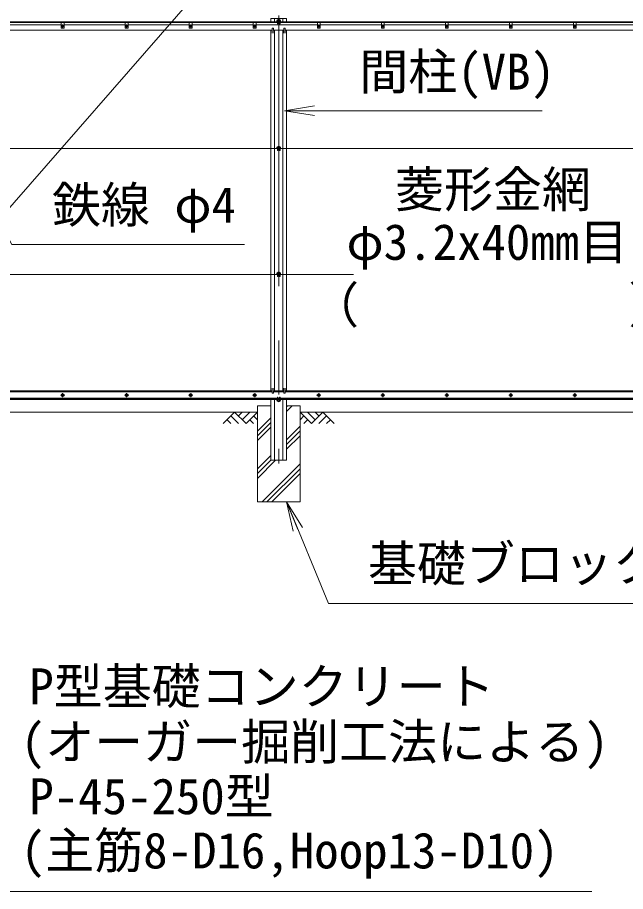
# Model space of a CAD drawing. Units: millimetres at full size; details may follow other scales. Extents: x -14699 to 14701, y -10394 to 10396.
# Drawn here: x -4867 to -2018, y -2704 to 1393 of the extents above; entities that cross this region are included whole.
import ezdxf
from ezdxf.enums import TextEntityAlignment as Align

# ---------------------------------------------------------------- set-up
doc = ezdxf.new("R2010")
doc.units = ezdxf.units.MM
doc.header["$LTSCALE"] = 40
doc.linetypes.add('USER1', pattern=[50.8, 31.75, -6.35, 6.35, -6.35])
for name, color, linetype, lineweight in [('0-0_D-STR1', 1, 'Continuous', 18), ('0-1_D-BMK', 2, 'USER1', 13), ('0-2_D-STR3', 3, 'Continuous', 13), ('0-3_D-STR4', 7, 'Continuous', 18), ('0-4_D-BGD', 7, 'Continuous', 18), ('0-5_D-DCR-HCH', 7, 'Continuous', 13), ('0-7_0', 7, 'Continuous', 18), ('0-9_D-STR-TXT', 7, 'Continuous', 13)]:
    doc.layers.add(name, color=color, linetype=linetype, lineweight=lineweight)
doc.styles.add('ＭＳ ゴシック', font='')
doc.styles.get('ＭＳ ゴシック').set_extended_font_data('MS Gothic')

# ---------------------------------------------------------------- blocks, each defined once
blk = doc.blocks.new('_Open')
at = {"layer": '0-7_0'}
blk.add_line((-40, 6.67), (0, 0), dxfattribs=at)
blk.add_lwpolyline([(-40, -6.67), (0, 0), (-40, 0)], dxfattribs=at)

msp = doc.modelspace()

# ---------------------------------------------------------------- linework, layer by layer
at = {"layer": '0-0_D-STR1'}
for p, q in [((-11718.12, 1373.31), (1156.88, 1373.31)), ((-11718.12, 1369.31), (1156.88, 1369.31)), ((-3662.12, 1373.31), (-3662.12, 1388.31)), ((-3624.12, 1373.31), (-3624.12, 1388.31)), ((-3606.62, 1373.31), (-3606.62, 1388.31)), ((-7612.82, 1333.31), (-3673.41, 1333.31)), ((-3679.62, -356.69), (-3679.62, 1333.31)), ((-3673.12, 1341.69), (-3673.87, 1320.19)), ((-3667.12, 1341.69), (-3666.37, 1320.19)), ((-3666.82, 1333.31), (-3619.41, 1333.31)), ((-3662.12, -356.69), (-3662.12, 1333.31)), ((-3624.12, -356.69), (-3624.12, 1333.31)), ((-3619.12, 1341.69), (-3619.87, 1320.19)), ((-3613.12, 1341.69), (-3612.37, 1320.19)), ((-3612.82, 1333.31), (-1673.41, 1333.31)), ((-3606.62, -356.69), (-3606.62, 1333.31)), ((-7612.78, -356.69), (-3673.45, -356.69)), ((-3673.12, -366.35), (-3673.87, -344.85)), ((-3667.12, -366.35), (-3666.37, -344.85)), ((-3666.78, -356.69), (-3619.45, -356.69)), ((-3619.12, -366.35), (-3619.87, -344.85)), ((-3613.12, -366.35), (-3612.37, -344.85)), ((-3612.78, -356.69), (-1673.45, -356.69)), ((-11718.12, -392.69), (1156.88, -392.69)), ((-11718.12, -396.69), (1156.88, -396.69)), ((-3679.62, -681.69), (-3679.62, -396.69)), ((-3662.12, -681.69), (-3662.12, -396.69)), ((-3624.12, -681.69), (-3624.12, -396.69)), ((-3606.62, -681.69), (-3606.62, -396.69)), ((-3679.62, -681.69), (-3606.62, -681.69))]:
    msp.add_line(p, q, dxfattribs=at)
msp.add_lwpolyline([(-3679.62, 1373.31), (-3679.62, 1388.31), (-3606.62, 1388.31)], dxfattribs=at)
for centre, start, end in [((-3670.12, 1340.44), 22.61986, 157.38014), ((-3616.12, 1340.44), 22.61986, 157.38014), ((-3670.12, -365.1), 202.61986, 337.38014), ((-3616.12, -365.1), 202.61986, 337.38014)]:
    msp.add_arc(centre, 3.25, start, end, dxfattribs=at)
at = {"layer": '0-1_D-BMK'}
for p, q in [((-3643.12, 1403.31), (-3643.12, -696.69)), ((-4663.06, 1353.31), (-4648.18, 1353.31)), ((-4655.62, 1360.75), (-4655.62, 1345.88)), ((-4363.06, 1353.31), (-4348.18, 1353.31)), ((-4355.62, 1360.75), (-4355.62, 1345.88)), ((-4063.06, 1353.31), (-4048.18, 1353.31)), ((-4055.62, 1360.75), (-4055.62, 1345.88)), ((-3763.06, 1353.31), (-3748.18, 1353.31)), ((-3755.62, 1360.75), (-3755.62, 1345.88)), ((-3633.12, 1377.81), (-3653.12, 1377.81)), ((-3463.06, 1353.31), (-3448.18, 1353.31)), ((-3455.62, 1360.75), (-3455.62, 1345.88)), ((-3163.06, 1353.31), (-3148.18, 1353.31)), ((-3155.62, 1360.75), (-3155.62, 1345.88)), ((-2863.06, 1353.31), (-2848.18, 1353.31)), ((-2855.62, 1360.75), (-2855.62, 1345.88)), ((-2563.06, 1353.31), (-2548.18, 1353.31)), ((-2555.62, 1360.75), (-2555.62, 1345.88)), ((-2263.06, 1353.31), (-2248.18, 1353.31)), ((-2255.62, 1360.75), (-2255.62, 1345.88)), ((-3633.12, 783.31), (-3653.12, 783.31)), ((-3633.12, 193.31), (-3653.12, 193.31)), ((-4655.62, -367.01), (-4655.62, -386.36)), ((-4355.62, -367.01), (-4355.62, -386.36)), ((-4055.62, -367.01), (-4055.62, -386.36)), ((-3755.62, -367.01), (-3755.62, -386.36)), ((-3455.62, -367.01), (-3455.62, -386.36)), ((-3155.62, -367.01), (-3155.62, -386.36)), ((-2855.62, -367.01), (-2855.62, -386.36)), ((-2555.62, -367.01), (-2555.62, -386.36)), ((-2255.62, -367.01), (-2255.62, -386.36)), ((-4645.95, -376.69), (-4665.29, -376.69)), ((-4345.95, -376.69), (-4365.29, -376.69)), ((-4045.95, -376.69), (-4065.29, -376.69)), ((-3745.95, -376.69), (-3765.29, -376.69)), ((-3633.12, -401.19), (-3653.12, -401.19)), ((-3445.95, -376.69), (-3465.29, -376.69)), ((-3145.95, -376.69), (-3165.29, -376.69)), ((-2845.95, -376.69), (-2865.29, -376.69)), ((-2545.95, -376.69), (-2565.29, -376.69)), ((-2245.95, -376.69), (-2265.29, -376.69))]:
    msp.add_line(p, q, dxfattribs=at)
at = {"layer": '0-2_D-STR3'}
for p, q in [((-5340.68, 2.59), (-293.12, 5785.82)), ((-4949.12, 1358.31), (-4662.12, 1358.31)), ((-4662.12, 1369.31), (-4662.12, 1343.31)), ((-4649.12, 1369.31), (-4662.12, 1369.31)), ((-4649.12, 1369.31), (-4649.12, 1343.31)), ((-4649.12, 1358.31), (-4362.12, 1358.31)), ((-4362.12, 1369.31), (-4362.12, 1343.31)), ((-4349.12, 1369.31), (-4362.12, 1369.31)), ((-4349.12, 1369.31), (-4349.12, 1343.31)), ((-4349.12, 1358.31), (-4062.12, 1358.31)), ((-4062.12, 1369.31), (-4062.12, 1343.31)), ((-4049.12, 1369.31), (-4062.12, 1369.31)), ((-4049.12, 1369.31), (-4049.12, 1343.31)), ((-4049.12, 1358.31), (-3762.12, 1358.31)), ((-3762.12, 1369.31), (-3762.12, 1343.31)), ((-3749.12, 1369.31), (-3762.12, 1369.31)), ((-3749.12, 1369.31), (-3749.12, 1343.31)), ((-3749.12, 1358.31), (-3462.12, 1358.31)), ((-3643.12, 1385.32), (-3649.62, 1381.57)), ((-3649.62, 1381.57), (-3649.62, 1374.06)), ((-3649.62, 1374.06), (-3643.12, 1370.31)), ((-3649.37, 1373.92), (-3649.37, 1363.81)), ((-3649.37, 1363.81), (-3647.37, 1363.81)), ((-3647.37, 1372.76), (-3647.37, 1363.81)), ((-3636.62, 1381.57), (-3643.12, 1385.32)), ((-3643.12, 1370.31), (-3636.62, 1374.06)), ((-3638.87, 1372.76), (-3638.87, 1363.81)), ((-3638.87, 1363.81), (-3636.87, 1363.81)), ((-3636.87, 1373.92), (-3636.87, 1363.81)), ((-3636.62, 1374.06), (-3636.62, 1381.57)), ((-3462.12, 1369.31), (-3462.12, 1343.31)), ((-3449.12, 1369.31), (-3462.12, 1369.31)), ((-3449.12, 1369.31), (-3449.12, 1343.31)), ((-3449.12, 1358.31), (-3162.12, 1358.31)), ((-3162.12, 1369.31), (-3162.12, 1343.31)), ((-3149.12, 1369.31), (-3162.12, 1369.31)), ((-3149.12, 1369.31), (-3149.12, 1343.31)), ((-3149.12, 1358.31), (-2862.12, 1358.31)), ((-2862.12, 1369.31), (-2862.12, 1343.31)), ((-2849.12, 1369.31), (-2862.12, 1369.31)), ((-2849.12, 1369.31), (-2849.12, 1343.31)), ((-2849.12, 1358.31), (-2562.12, 1358.31)), ((-2562.12, 1369.31), (-2562.12, 1343.31)), ((-2549.12, 1369.31), (-2562.12, 1369.31)), ((-2549.12, 1369.31), (-2549.12, 1343.31)), ((-2549.12, 1358.31), (-2262.12, 1358.31)), ((-2262.12, 1369.31), (-2262.12, 1343.31)), ((-2249.12, 1369.31), (-2262.12, 1369.31)), ((-2249.12, 1369.31), (-2249.12, 1343.31)), ((-2249.12, 1358.31), (-1962.12, 1358.31)), ((-4649.12, 1343.31), (-4662.12, 1343.31)), ((-4349.12, 1343.31), (-4362.12, 1343.31)), ((-4049.12, 1343.31), (-4062.12, 1343.31)), ((-3749.12, 1343.31), (-3762.12, 1343.31)), ((-3449.12, 1343.31), (-3462.12, 1343.31)), ((-3149.12, 1343.31), (-3162.12, 1343.31)), ((-2849.12, 1343.31), (-2862.12, 1343.31)), ((-2549.12, 1343.31), (-2562.12, 1343.31)), ((-2249.12, 1343.31), (-2262.12, 1343.31)), ((1153.75, 779.31), (-11625.92, 779.31)), ((-3649.37, 779.42), (-3649.37, 769.31)), ((-3636.87, 779.42), (-3636.87, 769.31)), ((-3649.37, 769.31), (-3647.37, 769.31)), ((-3647.37, 778.26), (-3647.37, 769.31)), ((-3638.87, 778.26), (-3638.87, 769.31)), ((-3638.87, 769.31), (-3636.87, 769.31)), ((-3293.12, 189.31), (-11625.92, 189.31)), ((-3643.12, 200.82), (-3649.62, 197.07)), ((-3649.62, 197.07), (-3649.62, 189.56)), ((-3649.62, 189.56), (-3643.12, 185.81)), ((-3649.37, 189.42), (-3649.37, 179.31)), ((-3649.37, 179.31), (-3647.37, 179.31)), ((-3647.37, 188.26), (-3647.37, 179.31)), ((-3636.62, 197.07), (-3643.12, 200.82)), ((-3643.12, 185.81), (-3636.62, 189.56)), ((-3638.87, 188.26), (-3638.87, 179.31)), ((-3638.87, 179.31), (-3636.87, 179.31)), ((-3636.87, 189.42), (-3636.87, 179.31)), ((-3636.62, 189.56), (-3636.62, 197.07)), ((-7612.95, -361.69), (-3673.28, -361.69)), ((-3666.95, -361.69), (-3619.28, -361.69)), ((-3612.95, -361.69), (-1673.28, -361.69)), ((-11718.12, -391.69), (1156.88, -391.69)), ((-3643.12, -393.68), (-3649.62, -397.43)), ((-3649.62, -397.43), (-3649.62, -404.94)), ((-3649.62, -404.94), (-3643.12, -408.69)), ((-3649.37, -397.29), (-3649.37, -387.19)), ((-3649.37, -387.19), (-3647.37, -387.19)), ((-3647.37, -396.13), (-3647.37, -387.19)), ((-3636.62, -397.43), (-3643.12, -393.68)), ((-3643.12, -408.69), (-3636.62, -404.94)), ((-3638.87, -396.13), (-3638.87, -387.19)), ((-3638.87, -387.19), (-3636.87, -387.19)), ((-3636.87, -397.29), (-3636.87, -387.19)), ((-3636.62, -404.94), (-3636.62, -397.43))]:
    msp.add_line(p, q, dxfattribs=at)
for points in [[(-4655.62, 1359.06), (-4660.6, 1356.19), (-4660.6, 1350.44), (-4655.62, 1347.56), (-4650.64, 1350.44), (-4650.64, 1356.19)], [(-4355.62, 1359.06), (-4360.6, 1356.19), (-4360.6, 1350.44), (-4355.62, 1347.56), (-4350.64, 1350.44), (-4350.64, 1356.19)], [(-4055.62, 1359.06), (-4060.6, 1356.19), (-4060.6, 1350.44), (-4055.62, 1347.56), (-4050.64, 1350.44), (-4050.64, 1356.19)], [(-3755.62, 1359.06), (-3760.6, 1356.19), (-3760.6, 1350.44), (-3755.62, 1347.56), (-3750.64, 1350.44), (-3750.64, 1356.19)], [(-3455.62, 1359.06), (-3460.6, 1356.19), (-3460.6, 1350.44), (-3455.62, 1347.56), (-3450.64, 1350.44), (-3450.64, 1356.19)], [(-3155.62, 1359.06), (-3160.6, 1356.19), (-3160.6, 1350.44), (-3155.62, 1347.56), (-3150.64, 1350.44), (-3150.64, 1356.19)], [(-2855.62, 1359.06), (-2860.6, 1356.19), (-2860.6, 1350.44), (-2855.62, 1347.56), (-2850.64, 1350.44), (-2850.64, 1356.19)], [(-2555.62, 1359.06), (-2560.6, 1356.19), (-2560.6, 1350.44), (-2555.62, 1347.56), (-2550.64, 1350.44), (-2550.64, 1356.19)], [(-2255.62, 1359.06), (-2260.6, 1356.19), (-2260.6, 1350.44), (-2255.62, 1347.56), (-2250.64, 1350.44), (-2250.64, 1356.19)], [(-3636.62, 787.07), (-3643.12, 790.82), (-3649.62, 787.07), (-3649.62, 779.56), (-3643.12, 775.81), (-3636.62, 779.56)], [(-4655.62, -370.94), (-4660.6, -373.81), (-4660.6, -379.56), (-4655.62, -382.44), (-4650.64, -379.56), (-4650.64, -373.81)], [(-4355.62, -370.94), (-4360.6, -373.81), (-4360.6, -379.56), (-4355.62, -382.44), (-4350.64, -379.56), (-4350.64, -373.81)], [(-4055.62, -370.94), (-4060.6, -373.81), (-4060.6, -379.56), (-4055.62, -382.44), (-4050.64, -379.56), (-4050.64, -373.81)], [(-3755.62, -370.94), (-3760.6, -373.81), (-3760.6, -379.56), (-3755.62, -382.44), (-3750.64, -379.56), (-3750.64, -373.81)], [(-3455.62, -370.94), (-3460.6, -373.81), (-3460.6, -379.56), (-3455.62, -382.44), (-3450.64, -379.56), (-3450.64, -373.81)], [(-3155.62, -370.94), (-3160.6, -373.81), (-3160.6, -379.56), (-3155.62, -382.44), (-3150.64, -379.56), (-3150.64, -373.81)], [(-2855.62, -370.94), (-2860.6, -373.81), (-2860.6, -379.56), (-2855.62, -382.44), (-2850.64, -379.56), (-2850.64, -373.81)], [(-2555.62, -370.94), (-2560.6, -373.81), (-2560.6, -379.56), (-2555.62, -382.44), (-2550.64, -379.56), (-2550.64, -373.81)], [(-2255.62, -370.94), (-2260.6, -373.81), (-2260.6, -379.56), (-2255.62, -382.44), (-2250.64, -379.56), (-2250.64, -373.81)]]:
    msp.add_lwpolyline(points, close=True, dxfattribs=at)
for centre, radius in [((-4655.62, 1353.31), 4.98), ((-4355.62, 1353.31), 4.98), ((-4055.62, 1353.31), 4.98), ((-3755.62, 1353.31), 4.98), ((-3643.12, 1377.81), 6.25), ((-3455.62, 1353.31), 4.98), ((-3155.62, 1353.31), 4.98), ((-2855.62, 1353.31), 4.98), ((-2555.62, 1353.31), 4.98), ((-2255.62, 1353.31), 4.98), ((-3643.12, 783.31), 6.25), ((-3643.12, 193.31), 6.25), ((-4655.62, -376.69), 6.5), ((-4655.62, -376.69), 4.98), ((-4355.62, -376.69), 6.5), ((-4355.62, -376.69), 4.98), ((-4055.62, -376.69), 6.5), ((-4055.62, -376.69), 4.98), ((-3755.62, -376.69), 6.5), ((-3755.62, -376.69), 4.98), ((-3643.12, -401.19), 6.25), ((-3455.62, -376.69), 6.5), ((-3455.62, -376.69), 4.98), ((-3155.62, -376.69), 6.5), ((-3155.62, -376.69), 4.98), ((-2855.62, -376.69), 6.5), ((-2855.62, -376.69), 4.98), ((-2555.62, -376.69), 6.5), ((-2555.62, -376.69), 4.98), ((-2255.62, -376.69), 6.5), ((-2255.62, -376.69), 4.98)]:
    msp.add_circle(centre, radius, dxfattribs=at)
at = {"layer": '0-3_D-STR4'}
for p, q in [((-3743.12, -426.69), (-3743.12, -876.69)), ((-3679.62, -426.69), (-3743.12, -426.69)), ((-3543.12, -426.69), (-3606.62, -426.69)), ((-3543.12, -426.69), (-3543.12, -876.69)), ((-3543.12, -876.69), (-3743.12, -876.69))]:
    msp.add_line(p, q, dxfattribs=at)
at = {"layer": '0-4_D-BGD'}
for p, q in [((-3743.12, -456.69), (-7543.12, -456.69)), ((-3543.12, -456.69), (-1743.12, -456.69))]:
    msp.add_line(p, q, dxfattribs=at)
at = {"layer": '0-5_D-DCR-HCH'}
for p, q in [((-3606.62, -453.75), (-3579.56, -426.69)), ((-3606.62, -431.65), (-3601.65, -426.69)), ((-3849.54, -456.69), (-3902.75, -509.9)), ((-3867.28, -474.42), (-3831.64, -509.9)), ((-3849.54, -456.69), (-3796.33, -509.9)), ((-3831.8, -474.42), (-3814.07, -456.69)), ((-3814.07, -492.16), (-3778.59, -456.69)), ((-3796.33, -509.9), (-3743.12, -456.69)), ((-3760.85, -474.42), (-3743.12, -492.08)), ((-3743.12, -546.05), (-3679.62, -482.55)), ((-3489.9, -509.9), (-3543.12, -456.69)), ((-3525.38, -474.42), (-3543.12, -492.08)), ((-3472.17, -492.16), (-3507.64, -456.69)), ((-3436.69, -456.69), (-3489.9, -509.9)), ((-3454.34, -474.52), (-3472.17, -456.69)), ((-3418.96, -474.42), (-3454.59, -509.9)), ((-3436.69, -456.69), (-3383.48, -509.9)), ((-3885.02, -492.16), (-3867.2, -509.9)), ((-3778.59, -492.16), (-3760.77, -509.9)), ((-3743.12, -568.15), (-3679.62, -504.65)), ((-3743.12, -590.25), (-3679.62, -526.75)), ((-3606.62, -586.33), (-3543.12, -522.83)), ((-3507.64, -492.16), (-3525.46, -509.9)), ((-3401.22, -492.16), (-3419.04, -509.9)), ((-3606.62, -608.43), (-3543.12, -544.93)), ((-3606.62, -630.52), (-3543.12, -567.02)), ((-3743.12, -722.83), (-3679.62, -659.33)), ((-3743.12, -744.93), (-3679.62, -681.43)), ((-3743.12, -767.02), (-3657.78, -681.69)), ((-3720.2, -876.69), (-3543.12, -699.61)), ((-3698.1, -876.69), (-3543.12, -721.7)), ((-3676, -876.69), (-3543.12, -743.8)), ((-3543.42, -876.69), (-3543.12, -876.38))]:
    msp.add_line(p, q, dxfattribs=at)
at = {"layer": '0-9_D-STR-TXT'}
msp.add_line((-2409.22, 956.46), (-3613.63, 956.46), dxfattribs=at)
for points in [[(-3803.87, 328.48), (-4893.52, 328.48), (-5122.23, 777.53)], [(-505.01, -1354.04), (-3410.4, -1354.04), (-3605.55, -878.54)], [(-2176.07, -2703.69), (-4995.3, -2703.69), (-5426.06, -1713.73)]]:
    msp.add_lwpolyline(points, dxfattribs=at)

# ---------------------------------------------------------------- block references
at = {"layer": '0-9_D-STR-TXT', "xscale": 3.5, "yscale": 3.5}
for p, rotation in [((-3615.63, 956.46), 180), ((-3606.31, -876.69), 112.31357)]:
    msp.add_blockref('_Open', p, dxfattribs=dict(at, rotation=rotation))

# ---------------------------------------------------------------- texts
at = {"layer": '0-9_D-STR-TXT', "style": 'ＭＳ ゴシック'}
for s, p in [('間柱(VB)', (-3265.56, 1004.96)), ('菱形金網', (-3097.94, 453.17)), ('鉄線 φ4', (-4705.52, 380.53)), ('φ3.2x40mm目', (-3325.35, 206.64)), ('（\u3000\u3000   \u3000\u3000）', (-3495.91, -89.01)), ('基礎ブロック 200x200x450', (-3225.06, -1301.11)), ('P型基礎コンクリート', (-4811.73, -1876.45)), ('(オーガー掘削工法による)', (-4851.71, -2136.22)), ('P-45-250型', (-4811.73, -2391.82)), ('(主筋8-D16,Hoop13-D10)', (-4851.71, -2645.87))]:
    msp.add_text(s, height=168.3, dxfattribs=at).set_placement(p, align=Align.BOTTOM_LEFT)

doc.saveas('drawing.dxf')
